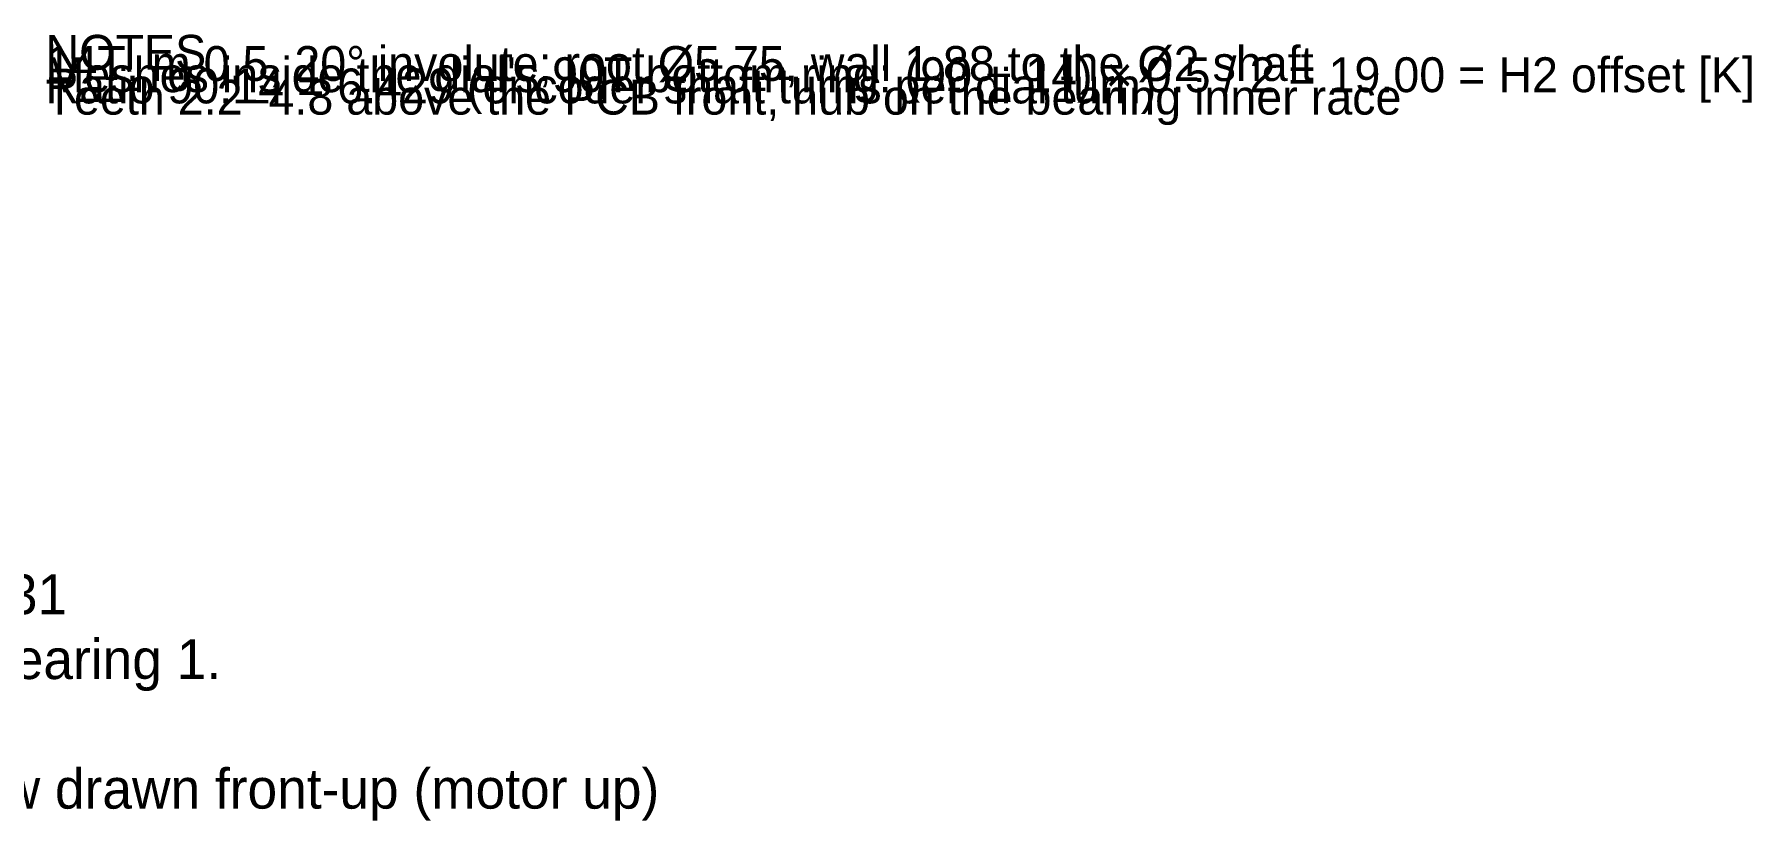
# Model space of a CAD drawing. Header units: millimetres. Extents: x -7 to 102, y -26 to 31.
# Drawn here: x 32.7 to 101.7, y -26.2 to 5.3 of the extents above; entities that cross this region are included whole.
import ezdxf

# ---------------------------------------------------------------- set-up
doc = ezdxf.new("R2010")
doc.units = ezdxf.units.MM
doc.layers.add('TEXT', color=7, linetype='CONTINUOUS')

msp = doc.modelspace()

# ---------------------------------------------------------------- texts
at = {"layer": 'TEXT'}
for s, height, p in [('14T, m 0.5, 20° involute; root Ø5.75, wall 1.88 to the Ø2 shaft', 1.4, (33.19779, 3.47713)), ('NOTES', 1.4, (33.19779, 3.92713)), ("Meshes inside the dial's 90T bottom ring: (90 − 14) × 0.5 / 2 = 19.00 = H2 offset [K]", 1.4, (33.19779, 3.02713)), ('Teeth 2.2–4.8 above the PCB front, hub on the bearing inner race', 1.4, (33.19779, 2.12713)), ('Ratio 90:14 = 6.429 (encoder shaft turns per dial turn)', 1.4, (33.19779, 2.57713)), ('Encoder pinion 14T — v0.1, 2026-10-31', 1.6, (-3.99779, -17.92713)), ('14T m0.5 pinion on the Ø2 shaft, on bearing 1.', 1.6, (-3.99779, -20.52713)), ('Third-angle projection · mm · plan view drawn front-up (motor up)', 1.6, (-3.99779, -25.72713))]:
    msp.add_text(s, height=height, dxfattribs=at).set_placement(p)

doc.saveas('drawing.dxf')
